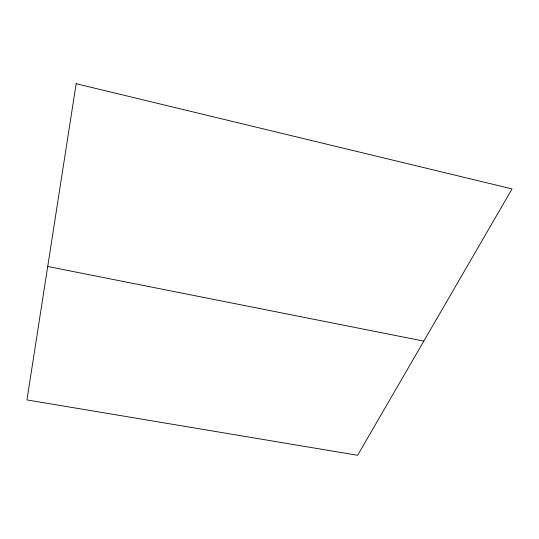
<?xml version="1.0" encoding="UTF-8"?>
<svg xmlns="http://www.w3.org/2000/svg" width="539" height="539" viewBox="0 0 539 539"><rect width="100%" height="100%" fill="white"/><g stroke="black" fill="none" stroke-linecap="round" stroke-linejoin="round"><path stroke-width="0.81" d="M47.715 266.482L423.809 341.113M76.154 83.713L26.95 399.918L357.613 455.287L512.05 188.913L76.154 83.713"/></g></svg>
